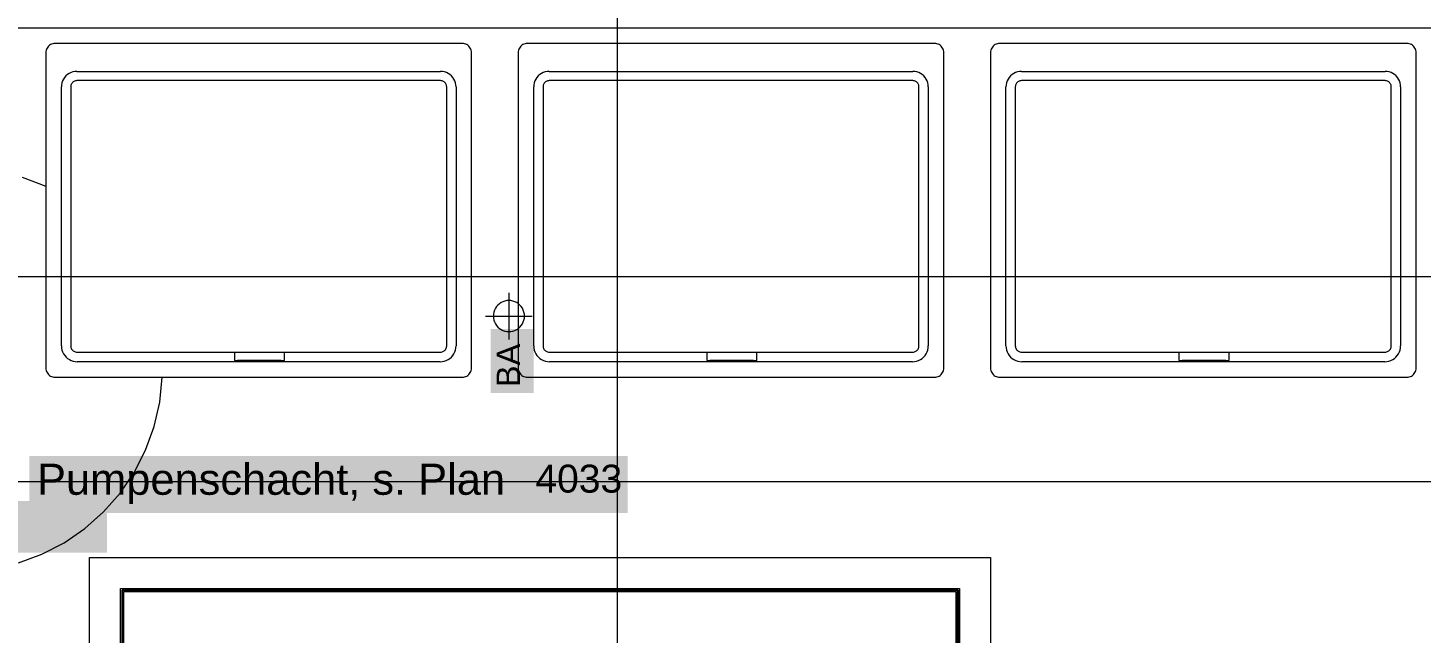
# Model space of a CAD drawing. Extents: x -1132 to 613, y -233 to 616.
# Drawn here: x -666.2 to -576.5, y -106 to -67 of the extents above; entities that cross this region are included whole.
import ezdxf
from ezdxf.lldxf.tags import DXFTag

# ---------------------------------------------------------------- set-up
doc = ezdxf.new("R2010")
doc.units = 0
doc.layers.get('0').update_dxf_attribs({"lineweight": 13})
for name, color, linetype, lineweight in [('A-____-NOTE-TEXT', 7, 'Continuous', 9), ('A-DETL-____-HDLN', 7, '_Verdeckte Linien_', 9), ('A-FLOR-____-OTLN', 7, 'Continuous', 9), ('A-GENM-____-OTLN', 7, 'Continuous', 9), ('A-WALL-____-MCUT', 7, 'Continuous', 35), ('Q-SPCQ-____-OTLN', 7, 'Continuous', 9), ('S-GRID-____-OTLN', 7, 'Continuous', 5), ('Text', 7, 'Continuous', 5)]:
    doc.layers.add(name, color=color, linetype=linetype, lineweight=lineweight)
doc.styles.get("Standard").update_dxf_attribs({"font": 'arial.ttf'})
tags = doc.linetypes.add('_Rasterlinie_', pattern=[0.375, 0.2, -0.05, 0.075, -0.05]).pattern_tags.tags
tags[10:11] = [DXFTag(74, 4), DXFTag(75, 0), DXFTag(340, '0'), DXFTag(46, 1.0), DXFTag(50, 0.0), DXFTag(44, 0.0), DXFTag(45, 0.0)]
tags[8:9] = [DXFTag(74, 4), DXFTag(75, 0), DXFTag(340, '0'), DXFTag(46, 1.0), DXFTag(50, 0.0), DXFTag(44, 0.0), DXFTag(45, 0.0)]
tags[6:7] = [DXFTag(74, 4), DXFTag(75, 0), DXFTag(340, '0'), DXFTag(46, 1.0), DXFTag(50, 0.0), DXFTag(44, 0.0), DXFTag(45, 0.0)]
tags[4:5] = [DXFTag(74, 4), DXFTag(75, 0), DXFTag(340, '0'), DXFTag(46, 1.0), DXFTag(50, 0.0), DXFTag(44, 0.0), DXFTag(45, 0.0)]
tags = doc.linetypes.add('_Verdeckte Linien_', pattern=[0.15, 0.1, -0.05]).pattern_tags.tags
tags[6:7] = [DXFTag(74, 4), DXFTag(75, 0), DXFTag(340, '0'), DXFTag(46, 1.0), DXFTag(50, 0.0), DXFTag(44, 0.0), DXFTag(45, 0.0)]
tags[4:5] = [DXFTag(74, 4), DXFTag(75, 0), DXFTag(340, '0'), DXFTag(46, 1.0), DXFTag(50, 0.0), DXFTag(44, 0.0), DXFTag(45, 0.0)]

# ---------------------------------------------------------------- blocks, each defined once
blk = doc.blocks.new('Referenz-A0UJ2EK7XE', base_point=(-1124.077, -162.872))
at = {"layer": 'A-____-NOTE-TEXT', "color": 0, "linetype": 'Continuous', "lineweight": 5, "ltscale": 0.13}
for p, q in [((-635.201, -84.079), (-635.201, -87.079)), ((-636.125, -85.196), (-636.167, -85.32)), ((-636.067, -85.079), (-636.125, -85.196)), ((-635.994, -84.97), (-636.067, -85.079)), ((-635.908, -84.872), (-635.994, -84.97)), ((-635.809, -84.785), (-635.908, -84.872)), ((-635.701, -84.713), (-635.809, -84.785)), ((-635.583, -84.655), (-635.701, -84.713)), ((-635.459, -84.613), (-635.583, -84.655)), ((-635.331, -84.587), (-635.459, -84.613)), ((-635.201, -84.579), (-635.331, -84.587)), ((-635.07, -84.587), (-635.201, -84.579)), ((-634.942, -84.613), (-635.07, -84.587)), ((-634.818, -84.655), (-634.942, -84.613)), ((-634.701, -84.713), (-634.818, -84.655)), ((-634.592, -84.785), (-634.701, -84.713)), ((-634.494, -84.872), (-634.592, -84.785)), ((-634.407, -84.97), (-634.494, -84.872)), ((-634.335, -85.079), (-634.407, -84.97)), ((-634.277, -85.196), (-634.335, -85.079)), ((-634.235, -85.32), (-634.277, -85.196)), ((-636.701, -85.579), (-633.701, -85.579)), ((-636.192, -85.448), (-636.201, -85.579)), ((-636.201, -85.579), (-636.192, -85.709)), ((-636.167, -85.32), (-636.192, -85.448)), ((-636.192, -85.709), (-636.167, -85.838)), ((-636.167, -85.838), (-636.125, -85.961)), ((-636.125, -85.961), (-636.067, -86.079)), ((-636.067, -86.079), (-635.994, -86.187)), ((-634.407, -86.187), (-634.335, -86.079)), ((-634.335, -86.079), (-634.277, -85.961)), ((-634.277, -85.961), (-634.235, -85.838)), ((-634.209, -85.448), (-634.235, -85.32)), ((-634.235, -85.838), (-634.209, -85.709)), ((-634.201, -85.579), (-634.209, -85.448)), ((-634.209, -85.709), (-634.201, -85.579)), ((-635.994, -86.187), (-635.908, -86.286)), ((-635.908, -86.286), (-635.809, -86.372)), ((-635.809, -86.372), (-635.701, -86.445)), ((-635.701, -86.445), (-635.583, -86.503)), ((-635.583, -86.503), (-635.459, -86.545)), ((-635.459, -86.545), (-635.331, -86.57)), ((-635.331, -86.57), (-635.201, -86.579)), ((-635.201, -86.579), (-635.07, -86.57)), ((-635.07, -86.57), (-634.942, -86.545)), ((-634.942, -86.545), (-634.818, -86.503)), ((-634.818, -86.503), (-634.701, -86.445)), ((-634.701, -86.445), (-634.592, -86.372)), ((-634.592, -86.372), (-634.494, -86.286)), ((-634.494, -86.286), (-634.407, -86.187))]:
    blk.add_line(p, q, dxfattribs=at)
at = {"layer": 'A-____-NOTE-TEXT', "color": 7, "linetype": 'Continuous', "lineweight": 5, "ltscale": 0.13, "true_color": 0xffffff}
for points in [[(-636.369, -90.53), (-633.616, -90.53), (-636.369, -86.413)], [(-633.616, -90.53), (-636.369, -86.413), (-633.616, -86.413)], [(-666.077, -98.258), (-627.558, -98.258), (-666.077, -94.587)], [(-627.558, -98.258), (-666.077, -94.587), (-627.558, -94.587)]]:
    blk.add_solid(points, dxfattribs=at)
at = {"layer": 'A-DETL-____-HDLN', "color": 0, "linetype": '_Verdeckte Linien_', "ltscale": 0.13}
for p, q in [((-743.506, -83.022), (-518.406, -83.022)), ((-662.206, -101.122), (-604.206, -101.122)), ((-662.206, -159.103), (-662.206, -101.122)), ((-604.206, -101.122), (-604.206, -153.122))]:
    blk.add_line(p, q, dxfattribs=at)
at = {"layer": 'A-FLOR-____-OTLN', "color": 0, "linetype": 'Continuous', "ltscale": 0.13}
for p, q in [((-664.996, -77.247), (-666.513, -76.65)), ((-657.678, -91.128), (-657.516, -89.523)), ((-658.037, -92.7), (-657.678, -91.128)), ((-658.588, -94.215), (-658.037, -92.7)), ((-659.323, -95.65), (-658.588, -94.215)), ((-660.23, -96.984), (-659.323, -95.65)), ((-661.294, -98.195), (-660.23, -96.984)), ((-662.501, -99.265), (-661.294, -98.195)), ((-663.831, -100.177), (-662.501, -99.265)), ((-665.263, -100.918), (-663.831, -100.177)), ((-666.776, -101.475), (-665.263, -100.918)), ((-660.206, -153.122), (-660.206, -103.122)), ((-660.206, -103.122), (-606.206, -103.122)), ((-606.206, -103.122), (-606.206, -153.122))]:
    blk.add_line(p, q, dxfattribs=at)
at = {"layer": 'A-GENM-____-OTLN', "color": 0, "linetype": 'Continuous', "ltscale": 0.13}
for p, q in [((-664.996, -77.247), (-666.513, -76.65)), ((-657.678, -91.128), (-657.516, -89.523)), ((-658.037, -92.7), (-657.678, -91.128)), ((-658.588, -94.215), (-658.037, -92.7)), ((-659.323, -95.65), (-658.588, -94.215)), ((-660.23, -96.984), (-659.323, -95.65)), ((-661.294, -98.195), (-660.23, -96.984)), ((-662.501, -99.265), (-661.294, -98.195)), ((-663.831, -100.177), (-662.501, -99.265)), ((-665.263, -100.918), (-663.831, -100.177)), ((-666.776, -101.475), (-665.263, -100.918)), ((-660.206, -153.122), (-660.206, -103.122)), ((-660.206, -103.122), (-606.206, -103.122)), ((-606.206, -153.122), (-606.206, -103.122)), ((-660.106, -153.022), (-660.106, -103.222)), ((-660.106, -103.222), (-606.306, -103.222)), ((-660.106, -103.222), (-660.106, -153.022)), ((-606.306, -103.222), (-660.106, -103.222)), ((-660.006, -152.922), (-660.006, -103.322)), ((-660.006, -103.322), (-606.406, -103.322)), ((-606.406, -103.322), (-660.006, -103.322)), ((-660.006, -103.322), (-660.006, -152.922)), ((-606.406, -103.322), (-606.406, -131.372)), ((-606.406, -131.372), (-606.406, -103.322)), ((-606.306, -103.222), (-606.306, -131.472)), ((-606.306, -131.472), (-606.306, -103.222))]:
    blk.add_line(p, q, dxfattribs=at)
at = {"layer": 'A-WALL-____-MCUT', "color": 0, "linetype": 'Continuous', "lineweight": 9, "ltscale": 0.13}
blk.add_line((-716.506, -67.022), (-543.406, -67.022), dxfattribs=at)
at = {"layer": 'Q-SPCQ-____-OTLN', "color": 0, "linetype": 'Continuous', "ltscale": 0.13}
for p, q in [((-664.771, -68.146), (-664.83, -68.197)), ((-664.706, -68.102), (-664.771, -68.146)), ((-664.636, -68.067), (-664.706, -68.102)), ((-664.561, -68.042), (-664.636, -68.067)), ((-664.484, -68.027), (-664.561, -68.042)), ((-664.406, -68.022), (-664.484, -68.027)), ((-638.206, -68.022), (-664.406, -68.022)), ((-638.128, -68.027), (-638.206, -68.022)), ((-638.051, -68.042), (-638.128, -68.027)), ((-637.976, -68.067), (-638.051, -68.042)), ((-637.906, -68.102), (-637.976, -68.067)), ((-637.841, -68.146), (-637.906, -68.102)), ((-637.782, -68.197), (-637.841, -68.146)), ((-634.371, -68.146), (-634.43, -68.197)), ((-634.306, -68.102), (-634.371, -68.146)), ((-634.236, -68.067), (-634.306, -68.102)), ((-634.161, -68.042), (-634.236, -68.067)), ((-634.084, -68.027), (-634.161, -68.042)), ((-634.006, -68.022), (-634.084, -68.027)), ((-607.806, -68.022), (-634.006, -68.022)), ((-607.728, -68.027), (-607.806, -68.022)), ((-607.651, -68.042), (-607.728, -68.027)), ((-607.576, -68.067), (-607.651, -68.042)), ((-607.506, -68.102), (-607.576, -68.067)), ((-607.441, -68.146), (-607.506, -68.102)), ((-607.382, -68.197), (-607.441, -68.146)), ((-603.971, -68.146), (-604.03, -68.197)), ((-603.906, -68.102), (-603.971, -68.146)), ((-603.836, -68.067), (-603.906, -68.102)), ((-603.761, -68.042), (-603.836, -68.067)), ((-603.684, -68.027), (-603.761, -68.042)), ((-603.606, -68.022), (-603.684, -68.027)), ((-577.406, -68.022), (-603.606, -68.022)), ((-577.328, -68.027), (-577.406, -68.022)), ((-577.251, -68.042), (-577.328, -68.027)), ((-577.176, -68.067), (-577.251, -68.042)), ((-577.106, -68.102), (-577.176, -68.067)), ((-577.041, -68.146), (-577.106, -68.102)), ((-576.982, -68.197), (-577.041, -68.146)), ((-665.001, -68.543), (-665.006, -68.622)), ((-665.006, -68.622), (-665.006, -88.922)), ((-664.986, -68.466), (-665.001, -68.543)), ((-664.96, -68.392), (-664.986, -68.466)), ((-664.926, -68.322), (-664.96, -68.392)), ((-664.882, -68.256), (-664.926, -68.322)), ((-664.83, -68.197), (-664.882, -68.256)), ((-637.73, -68.256), (-637.782, -68.197)), ((-637.686, -68.322), (-637.73, -68.256)), ((-637.652, -68.392), (-637.686, -68.322)), ((-637.627, -68.466), (-637.652, -68.392)), ((-637.611, -68.543), (-637.627, -68.466)), ((-637.606, -68.622), (-637.611, -68.543)), ((-637.606, -88.922), (-637.606, -68.622)), ((-634.601, -68.543), (-634.606, -68.622)), ((-634.606, -68.622), (-634.606, -88.922)), ((-634.586, -68.466), (-634.601, -68.543)), ((-634.56, -68.392), (-634.586, -68.466)), ((-634.526, -68.322), (-634.56, -68.392)), ((-634.482, -68.256), (-634.526, -68.322)), ((-634.43, -68.197), (-634.482, -68.256)), ((-607.33, -68.256), (-607.382, -68.197)), ((-607.286, -68.322), (-607.33, -68.256)), ((-607.252, -68.392), (-607.286, -68.322)), ((-607.227, -68.466), (-607.252, -68.392)), ((-607.211, -68.543), (-607.227, -68.466)), ((-607.206, -68.622), (-607.211, -68.543)), ((-607.206, -88.922), (-607.206, -68.622)), ((-604.201, -68.543), (-604.206, -68.622)), ((-604.206, -68.622), (-604.206, -88.922)), ((-604.186, -68.466), (-604.201, -68.543)), ((-604.16, -68.392), (-604.186, -68.466)), ((-604.126, -68.322), (-604.16, -68.392)), ((-604.082, -68.256), (-604.126, -68.322)), ((-604.03, -68.197), (-604.082, -68.256)), ((-576.93, -68.256), (-576.982, -68.197)), ((-576.886, -68.322), (-576.93, -68.256)), ((-576.852, -68.392), (-576.886, -68.322)), ((-576.827, -68.466), (-576.852, -68.392)), ((-576.811, -68.543), (-576.827, -68.466)), ((-576.806, -68.622), (-576.811, -68.543)), ((-576.806, -88.922), (-576.806, -68.622)), ((-663.389, -69.898), (-663.506, -69.956)), ((-663.265, -69.856), (-663.389, -69.898)), ((-663.137, -69.83), (-663.265, -69.856)), ((-663.006, -69.822), (-663.137, -69.83)), ((-663.006, -69.822), (-639.606, -69.822)), ((-639.476, -69.83), (-639.606, -69.822)), ((-639.347, -69.856), (-639.476, -69.83)), ((-639.223, -69.898), (-639.347, -69.856)), ((-639.106, -69.956), (-639.223, -69.898)), ((-632.989, -69.898), (-633.106, -69.956)), ((-632.865, -69.856), (-632.989, -69.898)), ((-632.737, -69.83), (-632.865, -69.856)), ((-632.606, -69.822), (-632.737, -69.83)), ((-632.606, -69.822), (-609.206, -69.822)), ((-609.076, -69.83), (-609.206, -69.822)), ((-608.947, -69.856), (-609.076, -69.83)), ((-608.823, -69.898), (-608.947, -69.856)), ((-608.706, -69.956), (-608.823, -69.898)), ((-602.589, -69.898), (-602.706, -69.956)), ((-602.465, -69.856), (-602.589, -69.898)), ((-602.337, -69.83), (-602.465, -69.856)), ((-602.206, -69.822), (-602.337, -69.83)), ((-602.206, -69.822), (-578.806, -69.822)), ((-578.676, -69.83), (-578.806, -69.822)), ((-578.547, -69.856), (-578.676, -69.83)), ((-578.423, -69.898), (-578.547, -69.856)), ((-578.306, -69.956), (-578.423, -69.898)), ((-663.998, -70.691), (-664.006, -70.822)), ((-664.006, -87.502), (-664.006, -70.822)), ((-663.972, -70.563), (-663.998, -70.691)), ((-663.93, -70.439), (-663.972, -70.563)), ((-663.872, -70.322), (-663.93, -70.439)), ((-663.799, -70.213), (-663.872, -70.322)), ((-663.713, -70.115), (-663.799, -70.213)), ((-663.615, -70.028), (-663.713, -70.115)), ((-663.506, -69.956), (-663.615, -70.028)), ((-663.403, -70.77), (-663.406, -70.822)), ((-663.406, -70.822), (-663.406, -87.502)), ((-663.392, -70.718), (-663.403, -70.77)), ((-663.376, -70.669), (-663.392, -70.718)), ((-663.353, -70.622), (-663.376, -70.669)), ((-663.323, -70.578), (-663.353, -70.622)), ((-663.289, -70.539), (-663.323, -70.578)), ((-663.25, -70.504), (-663.289, -70.539)), ((-663.206, -70.475), (-663.25, -70.504)), ((-663.159, -70.452), (-663.206, -70.475)), ((-663.11, -70.435), (-663.159, -70.452)), ((-663.058, -70.425), (-663.11, -70.435)), ((-663.006, -70.422), (-663.058, -70.425)), ((-639.606, -70.422), (-663.006, -70.422)), ((-639.554, -70.425), (-639.606, -70.422)), ((-639.503, -70.435), (-639.554, -70.425)), ((-639.453, -70.452), (-639.503, -70.435)), ((-639.406, -70.475), (-639.453, -70.452)), ((-639.363, -70.504), (-639.406, -70.475)), ((-639.323, -70.539), (-639.363, -70.504)), ((-639.289, -70.578), (-639.323, -70.539)), ((-639.26, -70.622), (-639.289, -70.578)), ((-639.237, -70.669), (-639.26, -70.622)), ((-639.22, -70.718), (-639.237, -70.669)), ((-639.21, -70.77), (-639.22, -70.718)), ((-639.206, -70.822), (-639.21, -70.77)), ((-639.206, -87.502), (-639.206, -70.822)), ((-638.997, -70.028), (-639.106, -69.956)), ((-638.899, -70.115), (-638.997, -70.028)), ((-638.813, -70.213), (-638.899, -70.115)), ((-638.74, -70.322), (-638.813, -70.213)), ((-638.682, -70.439), (-638.74, -70.322)), ((-638.64, -70.563), (-638.682, -70.439)), ((-638.615, -70.691), (-638.64, -70.563)), ((-638.606, -70.822), (-638.615, -70.691)), ((-638.606, -70.822), (-638.606, -87.502)), ((-633.598, -70.691), (-633.606, -70.822)), ((-633.606, -87.502), (-633.606, -70.822)), ((-633.572, -70.563), (-633.598, -70.691)), ((-633.53, -70.439), (-633.572, -70.563)), ((-633.472, -70.322), (-633.53, -70.439)), ((-633.399, -70.213), (-633.472, -70.322)), ((-633.313, -70.115), (-633.399, -70.213)), ((-633.215, -70.028), (-633.313, -70.115)), ((-633.106, -69.956), (-633.215, -70.028)), ((-633.003, -70.77), (-633.006, -70.822)), ((-633.006, -70.822), (-633.006, -87.502)), ((-632.992, -70.718), (-633.003, -70.77)), ((-632.976, -70.669), (-632.992, -70.718)), ((-632.953, -70.622), (-632.976, -70.669)), ((-632.923, -70.578), (-632.953, -70.622)), ((-632.889, -70.539), (-632.923, -70.578)), ((-632.85, -70.504), (-632.889, -70.539)), ((-632.806, -70.475), (-632.85, -70.504)), ((-632.759, -70.452), (-632.806, -70.475)), ((-632.71, -70.435), (-632.759, -70.452)), ((-632.658, -70.425), (-632.71, -70.435)), ((-632.606, -70.422), (-632.658, -70.425)), ((-609.206, -70.422), (-632.606, -70.422)), ((-609.154, -70.425), (-609.206, -70.422)), ((-609.103, -70.435), (-609.154, -70.425)), ((-609.053, -70.452), (-609.103, -70.435)), ((-609.006, -70.475), (-609.053, -70.452)), ((-608.963, -70.504), (-609.006, -70.475)), ((-608.923, -70.539), (-608.963, -70.504)), ((-608.889, -70.578), (-608.923, -70.539)), ((-608.86, -70.622), (-608.889, -70.578)), ((-608.837, -70.669), (-608.86, -70.622)), ((-608.82, -70.718), (-608.837, -70.669)), ((-608.81, -70.77), (-608.82, -70.718)), ((-608.806, -70.822), (-608.81, -70.77)), ((-608.806, -87.502), (-608.806, -70.822)), ((-608.597, -70.028), (-608.706, -69.956)), ((-608.499, -70.115), (-608.597, -70.028)), ((-608.413, -70.213), (-608.499, -70.115)), ((-608.34, -70.322), (-608.413, -70.213)), ((-608.282, -70.439), (-608.34, -70.322)), ((-608.24, -70.563), (-608.282, -70.439)), ((-608.215, -70.691), (-608.24, -70.563)), ((-608.206, -70.822), (-608.215, -70.691)), ((-608.206, -70.822), (-608.206, -87.502)), ((-603.198, -70.691), (-603.206, -70.822)), ((-603.206, -87.502), (-603.206, -70.822)), ((-603.172, -70.563), (-603.198, -70.691)), ((-603.13, -70.439), (-603.172, -70.563)), ((-603.072, -70.322), (-603.13, -70.439)), ((-602.999, -70.213), (-603.072, -70.322)), ((-602.913, -70.115), (-602.999, -70.213)), ((-602.815, -70.028), (-602.913, -70.115)), ((-602.706, -69.956), (-602.815, -70.028)), ((-602.603, -70.77), (-602.606, -70.822)), ((-602.606, -70.822), (-602.606, -87.502)), ((-602.592, -70.718), (-602.603, -70.77)), ((-602.576, -70.669), (-602.592, -70.718)), ((-602.553, -70.622), (-602.576, -70.669)), ((-602.523, -70.578), (-602.553, -70.622)), ((-602.489, -70.539), (-602.523, -70.578)), ((-602.45, -70.504), (-602.489, -70.539)), ((-602.406, -70.475), (-602.45, -70.504)), ((-602.359, -70.452), (-602.406, -70.475)), ((-602.31, -70.435), (-602.359, -70.452)), ((-602.258, -70.425), (-602.31, -70.435)), ((-602.206, -70.422), (-602.258, -70.425)), ((-578.806, -70.422), (-602.206, -70.422)), ((-578.754, -70.425), (-578.806, -70.422)), ((-578.703, -70.435), (-578.754, -70.425)), ((-578.653, -70.452), (-578.703, -70.435)), ((-578.606, -70.475), (-578.653, -70.452)), ((-578.563, -70.504), (-578.606, -70.475)), ((-578.523, -70.539), (-578.563, -70.504)), ((-578.489, -70.578), (-578.523, -70.539)), ((-578.46, -70.622), (-578.489, -70.578)), ((-578.437, -70.669), (-578.46, -70.622)), ((-578.42, -70.718), (-578.437, -70.669)), ((-578.41, -70.77), (-578.42, -70.718)), ((-578.406, -70.822), (-578.41, -70.77)), ((-578.406, -87.502), (-578.406, -70.822)), ((-578.197, -70.028), (-578.306, -69.956)), ((-578.099, -70.115), (-578.197, -70.028)), ((-578.013, -70.213), (-578.099, -70.115)), ((-577.94, -70.322), (-578.013, -70.213)), ((-577.882, -70.439), (-577.94, -70.322)), ((-577.84, -70.563), (-577.882, -70.439)), ((-577.815, -70.691), (-577.84, -70.563)), ((-577.806, -70.822), (-577.815, -70.691)), ((-577.806, -70.822), (-577.806, -87.502)), ((-664.006, -87.502), (-663.997, -87.635)), ((-663.997, -87.635), (-663.971, -87.766)), ((-663.971, -87.766), (-663.928, -87.892)), ((-663.406, -87.502), (-663.403, -87.554)), ((-663.403, -87.554), (-663.392, -87.605)), ((-663.392, -87.605), (-663.376, -87.655)), ((-663.376, -87.655), (-663.353, -87.702)), ((-663.353, -87.702), (-663.323, -87.745)), ((-663.323, -87.745), (-663.289, -87.784)), ((-663.289, -87.784), (-663.25, -87.819)), ((-663.25, -87.819), (-663.206, -87.848)), ((-663.206, -87.848), (-663.159, -87.871)), ((-663.159, -87.871), (-663.11, -87.888)), ((-663.11, -87.888), (-663.058, -87.898)), ((-639.554, -87.898), (-639.503, -87.888)), ((-639.503, -87.888), (-639.453, -87.871)), ((-639.453, -87.871), (-639.406, -87.848)), ((-639.406, -87.848), (-639.363, -87.819)), ((-639.363, -87.819), (-639.323, -87.784)), ((-639.323, -87.784), (-639.289, -87.745)), ((-639.289, -87.745), (-639.26, -87.702)), ((-639.26, -87.702), (-639.237, -87.655)), ((-639.237, -87.655), (-639.22, -87.605)), ((-639.22, -87.605), (-639.21, -87.554)), ((-639.21, -87.554), (-639.206, -87.502)), ((-638.684, -87.892), (-638.641, -87.766)), ((-638.641, -87.766), (-638.615, -87.635)), ((-638.615, -87.635), (-638.606, -87.502)), ((-633.606, -87.502), (-633.597, -87.635)), ((-633.597, -87.635), (-633.571, -87.766)), ((-633.571, -87.766), (-633.528, -87.892)), ((-633.006, -87.502), (-633.003, -87.554)), ((-633.003, -87.554), (-632.992, -87.605)), ((-632.992, -87.605), (-632.976, -87.655)), ((-632.976, -87.655), (-632.953, -87.702)), ((-632.953, -87.702), (-632.923, -87.745)), ((-632.923, -87.745), (-632.889, -87.784)), ((-632.889, -87.784), (-632.85, -87.819)), ((-632.85, -87.819), (-632.806, -87.848)), ((-632.806, -87.848), (-632.759, -87.871)), ((-632.759, -87.871), (-632.71, -87.888)), ((-632.71, -87.888), (-632.658, -87.898)), ((-609.154, -87.898), (-609.103, -87.888)), ((-609.103, -87.888), (-609.053, -87.871)), ((-609.053, -87.871), (-609.006, -87.848)), ((-609.006, -87.848), (-608.963, -87.819)), ((-608.963, -87.819), (-608.923, -87.784)), ((-608.923, -87.784), (-608.889, -87.745)), ((-608.889, -87.745), (-608.86, -87.702)), ((-608.86, -87.702), (-608.837, -87.655)), ((-608.837, -87.655), (-608.82, -87.605)), ((-608.82, -87.605), (-608.81, -87.554)), ((-608.81, -87.554), (-608.806, -87.502)), ((-608.284, -87.892), (-608.241, -87.766)), ((-608.241, -87.766), (-608.215, -87.635)), ((-608.215, -87.635), (-608.206, -87.502)), ((-603.206, -87.502), (-603.197, -87.635)), ((-603.197, -87.635), (-603.171, -87.766)), ((-603.171, -87.766), (-603.128, -87.892)), ((-602.606, -87.502), (-602.603, -87.554)), ((-602.603, -87.554), (-602.592, -87.605)), ((-602.592, -87.605), (-602.576, -87.655)), ((-602.576, -87.655), (-602.553, -87.702)), ((-602.553, -87.702), (-602.523, -87.745)), ((-602.523, -87.745), (-602.489, -87.784)), ((-602.489, -87.784), (-602.45, -87.819)), ((-602.45, -87.819), (-602.406, -87.848)), ((-602.406, -87.848), (-602.359, -87.871)), ((-602.359, -87.871), (-602.31, -87.888)), ((-602.31, -87.888), (-602.258, -87.898)), ((-578.754, -87.898), (-578.703, -87.888)), ((-578.703, -87.888), (-578.653, -87.871)), ((-578.653, -87.871), (-578.606, -87.848)), ((-578.606, -87.848), (-578.563, -87.819)), ((-578.563, -87.819), (-578.523, -87.784)), ((-578.523, -87.784), (-578.489, -87.745)), ((-578.489, -87.745), (-578.46, -87.702)), ((-578.46, -87.702), (-578.437, -87.655)), ((-578.437, -87.655), (-578.42, -87.605)), ((-578.42, -87.605), (-578.41, -87.554)), ((-578.41, -87.554), (-578.406, -87.502)), ((-577.884, -87.892), (-577.841, -87.766)), ((-577.841, -87.766), (-577.815, -87.635)), ((-577.815, -87.635), (-577.806, -87.502)), ((-663.928, -87.892), (-663.869, -88.012)), ((-663.869, -88.012), (-663.795, -88.123)), ((-663.795, -88.123), (-663.707, -88.223)), ((-663.707, -88.223), (-663.607, -88.311)), ((-663.607, -88.311), (-663.496, -88.385)), ((-663.496, -88.385), (-663.376, -88.444)), ((-663.376, -88.444), (-663.25, -88.487)), ((-663.25, -88.487), (-663.119, -88.513)), ((-663.119, -88.513), (-662.986, -88.522)), ((-663.058, -87.898), (-663.006, -87.902)), ((-663.006, -87.902), (-639.606, -87.902)), ((-639.626, -88.522), (-662.986, -88.522)), ((-652.872, -87.946), (-652.872, -88.431)), ((-652.872, -88.431), (-652.672, -88.431)), ((-649.851, -88.431), (-652.672, -88.431)), ((-649.851, -88.431), (-649.651, -88.431)), ((-649.651, -88.431), (-649.651, -87.946)), ((-639.626, -88.522), (-639.493, -88.513)), ((-639.606, -87.902), (-639.554, -87.898)), ((-639.493, -88.513), (-639.362, -88.487)), ((-639.362, -88.487), (-639.236, -88.444)), ((-639.236, -88.444), (-639.116, -88.385)), ((-639.116, -88.385), (-639.005, -88.311)), ((-639.005, -88.311), (-638.905, -88.223)), ((-638.905, -88.223), (-638.817, -88.123)), ((-638.817, -88.123), (-638.743, -88.012)), ((-638.743, -88.012), (-638.684, -87.892)), ((-633.528, -87.892), (-633.469, -88.012)), ((-633.469, -88.012), (-633.395, -88.123)), ((-633.395, -88.123), (-633.307, -88.223)), ((-633.307, -88.223), (-633.207, -88.311)), ((-633.207, -88.311), (-633.096, -88.385)), ((-633.096, -88.385), (-632.976, -88.444)), ((-632.976, -88.444), (-632.85, -88.487)), ((-632.85, -88.487), (-632.719, -88.513)), ((-632.719, -88.513), (-632.586, -88.522)), ((-632.658, -87.898), (-632.606, -87.902)), ((-632.606, -87.902), (-609.206, -87.902)), ((-609.226, -88.522), (-632.586, -88.522)), ((-622.472, -87.946), (-622.472, -88.431)), ((-622.472, -88.431), (-622.272, -88.431)), ((-619.451, -88.431), (-622.272, -88.431)), ((-619.451, -88.431), (-619.251, -88.431)), ((-619.251, -88.431), (-619.251, -87.946)), ((-609.226, -88.522), (-609.093, -88.513)), ((-609.206, -87.902), (-609.154, -87.898)), ((-609.093, -88.513), (-608.962, -88.487)), ((-608.962, -88.487), (-608.836, -88.444)), ((-608.836, -88.444), (-608.716, -88.385)), ((-608.716, -88.385), (-608.605, -88.311)), ((-608.605, -88.311), (-608.505, -88.223)), ((-608.505, -88.223), (-608.417, -88.123)), ((-608.417, -88.123), (-608.343, -88.012)), ((-608.343, -88.012), (-608.284, -87.892)), ((-603.128, -87.892), (-603.069, -88.012)), ((-603.069, -88.012), (-602.995, -88.123)), ((-602.995, -88.123), (-602.907, -88.223)), ((-602.907, -88.223), (-602.807, -88.311)), ((-602.807, -88.311), (-602.696, -88.385)), ((-602.696, -88.385), (-602.576, -88.444)), ((-602.576, -88.444), (-602.45, -88.487)), ((-602.45, -88.487), (-602.319, -88.513)), ((-602.319, -88.513), (-602.186, -88.522)), ((-602.258, -87.898), (-602.206, -87.902)), ((-602.206, -87.902), (-578.806, -87.902)), ((-578.826, -88.522), (-602.186, -88.522)), ((-592.072, -87.946), (-592.072, -88.431)), ((-592.072, -88.431), (-591.872, -88.431)), ((-589.051, -88.431), (-591.872, -88.431)), ((-589.051, -88.431), (-588.851, -88.431)), ((-588.851, -88.431), (-588.851, -87.946)), ((-578.826, -88.522), (-578.693, -88.513)), ((-578.806, -87.902), (-578.754, -87.898)), ((-578.693, -88.513), (-578.562, -88.487)), ((-578.562, -88.487), (-578.436, -88.444)), ((-578.436, -88.444), (-578.316, -88.385)), ((-578.316, -88.385), (-578.205, -88.311)), ((-578.205, -88.311), (-578.105, -88.223)), ((-578.105, -88.223), (-578.017, -88.123)), ((-578.017, -88.123), (-577.943, -88.012)), ((-577.943, -88.012), (-577.884, -87.892)), ((-665.006, -88.922), (-665.001, -89)), ((-665.001, -89), (-664.986, -89.077)), ((-664.986, -89.077), (-664.96, -89.151)), ((-664.96, -89.151), (-664.926, -89.222)), ((-664.926, -89.222), (-664.882, -89.287)), ((-664.882, -89.287), (-664.83, -89.346)), ((-664.83, -89.346), (-664.771, -89.398)), ((-664.771, -89.398), (-664.706, -89.441)), ((-664.706, -89.441), (-664.636, -89.476)), ((-664.636, -89.476), (-664.561, -89.501)), ((-664.561, -89.501), (-664.484, -89.517)), ((-664.484, -89.517), (-664.406, -89.522)), ((-664.406, -89.522), (-638.206, -89.522)), ((-638.206, -89.522), (-638.128, -89.517)), ((-638.128, -89.517), (-638.051, -89.501)), ((-638.051, -89.501), (-637.976, -89.476)), ((-637.976, -89.476), (-637.906, -89.441)), ((-637.906, -89.441), (-637.841, -89.398)), ((-637.841, -89.398), (-637.782, -89.346)), ((-637.782, -89.346), (-637.73, -89.287)), ((-637.73, -89.287), (-637.686, -89.222)), ((-637.686, -89.222), (-637.652, -89.151)), ((-637.652, -89.151), (-637.627, -89.077)), ((-637.627, -89.077), (-637.611, -89)), ((-637.611, -89), (-637.606, -88.922)), ((-634.606, -88.922), (-634.601, -89)), ((-634.601, -89), (-634.586, -89.077)), ((-634.586, -89.077), (-634.56, -89.151)), ((-634.56, -89.151), (-634.526, -89.222)), ((-634.526, -89.222), (-634.482, -89.287)), ((-634.482, -89.287), (-634.43, -89.346)), ((-634.43, -89.346), (-634.371, -89.398)), ((-634.371, -89.398), (-634.306, -89.441)), ((-634.306, -89.441), (-634.236, -89.476)), ((-634.236, -89.476), (-634.161, -89.501)), ((-634.161, -89.501), (-634.084, -89.517)), ((-634.084, -89.517), (-634.006, -89.522)), ((-634.006, -89.522), (-607.806, -89.522)), ((-607.806, -89.522), (-607.728, -89.517)), ((-607.728, -89.517), (-607.651, -89.501)), ((-607.651, -89.501), (-607.576, -89.476)), ((-607.576, -89.476), (-607.506, -89.441)), ((-607.506, -89.441), (-607.441, -89.398)), ((-607.441, -89.398), (-607.382, -89.346)), ((-607.382, -89.346), (-607.33, -89.287)), ((-607.33, -89.287), (-607.286, -89.222)), ((-607.286, -89.222), (-607.252, -89.151)), ((-607.252, -89.151), (-607.227, -89.077)), ((-607.227, -89.077), (-607.211, -89)), ((-607.211, -89), (-607.206, -88.922)), ((-604.206, -88.922), (-604.201, -89)), ((-604.201, -89), (-604.186, -89.077)), ((-604.186, -89.077), (-604.16, -89.151)), ((-604.16, -89.151), (-604.126, -89.222)), ((-604.126, -89.222), (-604.082, -89.287)), ((-604.082, -89.287), (-604.03, -89.346)), ((-604.03, -89.346), (-603.971, -89.398)), ((-603.971, -89.398), (-603.906, -89.441)), ((-603.906, -89.441), (-603.836, -89.476)), ((-603.836, -89.476), (-603.761, -89.501)), ((-603.761, -89.501), (-603.684, -89.517)), ((-603.684, -89.517), (-603.606, -89.522)), ((-603.606, -89.522), (-577.406, -89.522)), ((-577.406, -89.522), (-577.328, -89.517)), ((-577.328, -89.517), (-577.251, -89.501)), ((-577.251, -89.501), (-577.176, -89.476)), ((-577.176, -89.476), (-577.106, -89.441)), ((-577.106, -89.441), (-577.041, -89.398)), ((-577.041, -89.398), (-576.982, -89.346)), ((-576.982, -89.346), (-576.93, -89.287)), ((-576.93, -89.287), (-576.886, -89.222)), ((-576.886, -89.222), (-576.852, -89.151)), ((-576.852, -89.151), (-576.827, -89.077)), ((-576.827, -89.077), (-576.811, -89)), ((-576.811, -89), (-576.806, -88.922))]:
    blk.add_line(p, q, dxfattribs=at)
at = {"layer": 'S-GRID-____-OTLN', "color": 0, "linetype": '_Rasterlinie_', "ltscale": 0.13}
for p, q in [((-628.206, -159.103), (-628.206, 585.978)), ((-1115.804, -96.222), (95.185, -96.222))]:
    blk.add_line(p, q, dxfattribs=at)
at = {"layer": 'Text', "color": 7, "linetype": 'Continuous', "ltscale": 0.13, "true_color": 0xffffff}
for points in [[(-688.276, -100.817), (-661.081, -100.817), (-688.276, -97.485)], [(-661.081, -100.817), (-688.276, -97.485), (-661.081, -97.485)]]:
    blk.add_solid(points, dxfattribs=at)
at = {"layer": 'A-____-NOTE-TEXT', "color": 0, "linetype": 'Continuous', "lineweight": 5, "ltscale": 0.13, "insert": (-635.994, -90.155), "char_height": 1.5, "attachment_point": 1, "rotation": 90}
blk.add_mtext('{\\fArial;BA}', dxfattribs=at)
at = {"layer": 'A-____-NOTE-TEXT', "color": 0, "linetype": 'Continuous', "lineweight": 5, "ltscale": 0.13, "insert": (-665.577, -95.087), "char_height": 2, "attachment_point": 1}
blk.add_mtext('{\\fArial;Pumpenschacht, s. Plan}', dxfattribs=at)
at = {"layer": 'Text', "color": 0, "linetype": 'Continuous', "ltscale": 0.13, "insert": (-633.501, -95.148), "char_height": 1.8, "attachment_point": 1}
blk.add_mtext('{\\fArial;4033}', dxfattribs=at)

msp = doc.modelspace()

# ---------------------------------------------------------------- block references
at = {"color": 9, "lineweight": 25, "ltscale": 0.25, "true_color": 0xc0c0c0}
msp.add_blockref('Referenz-A0UJ2EK7XE', (-1124.077, -162.872), dxfattribs=at)

doc.saveas('drawing.dxf')
